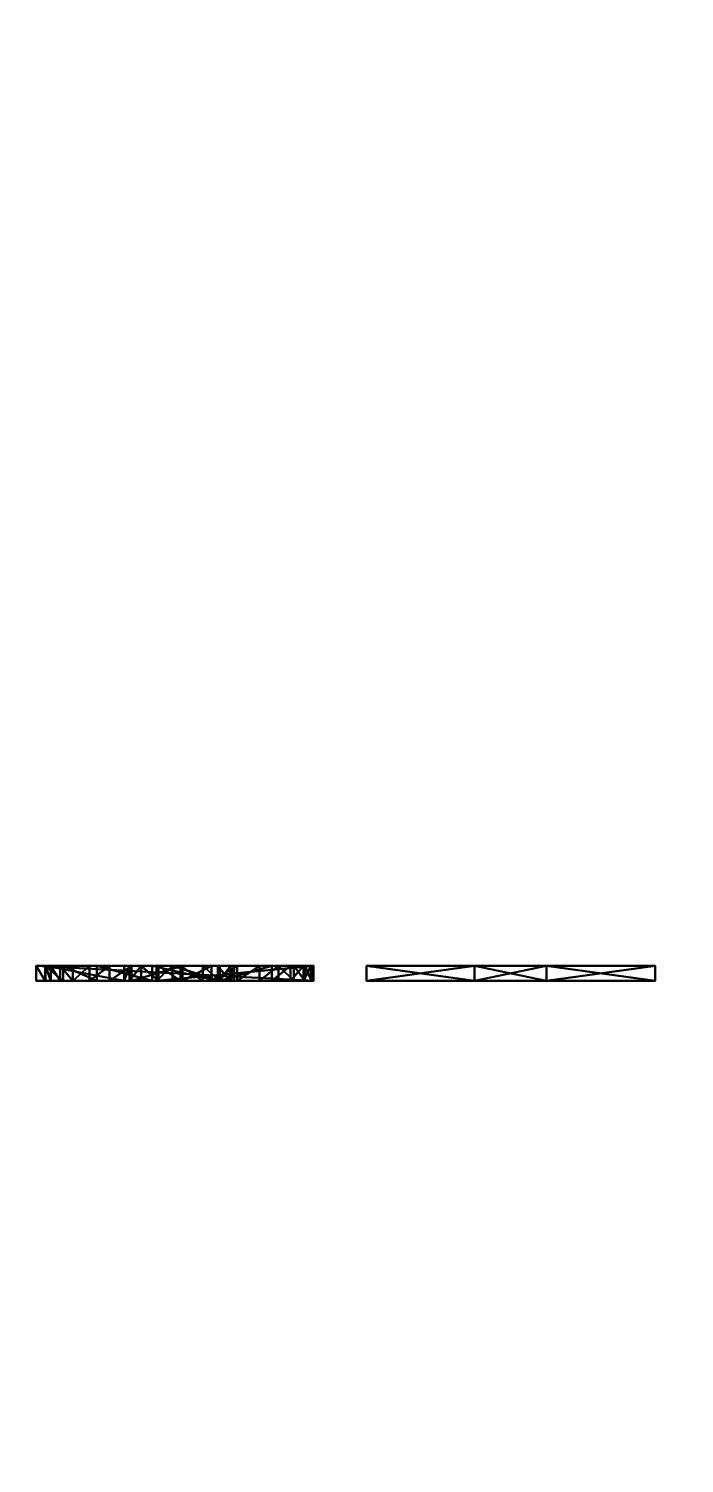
# Model space of a CAD drawing. Extents: x -4.3 to 2.7, y -5.9 to 5.2.
# Drawn here: x 2.0417 to 2.1296, y 3.5232 to 3.7155 of the extents above; entities that cross this region are included whole.
import ezdxf

# ---------------------------------------------------------------- set-up
doc = ezdxf.new("R2010")
doc.units = 0
doc.header["$LTSCALE"] = 0.0254
doc.layers.get('0').update_dxf_attribs({"linetype": 'CONTINUOUS'})
doc.layers.get('DEFPOINTS').update_dxf_attribs({"linetype": 'CONTINUOUS'})
doc.layers.add('ROOM', color=252, linetype='CONTINUOUS')
doc.layers.add('SUBS__SUBWOOFERS_', color=34, linetype='CONTINUOUS')
doc.styles.add('TAHOMA', font='')
doc.styles.get('TAHOMA').set_extended_font_data('Tahoma')
doc.dimstyles.new('DIMSTYLE1', dxfattribs={"dimtxt": 0.211521, "dimasz": 0.0127, "dimexe": 0.0127, "dimexo": 0.0127, "dimgap": 0.00254, "dimtad": 0, "dimtih": 1, "dimtoh": 1, "dimdec": 3, "dimzin": 0, "dimtxsty": 'TAHOMA', "dimblk": 'ARCHTICK', "dimcen": 0.09, "dimazin": 3, "dimtfac": 1, "dimtdec": 4, "dimtofl": 0, "dimtmove": 0, "dimatfit": 3, "dimtolj": 1, "dimtzin": 0})

# ---------------------------------------------------------------- blocks, each defined once
blk = doc.blocks.new('GROUPE84_1')
at = {"color": 0}
for p, q in [((0.13647, 0.05462), (0.13647, 0.05462, 0.002)), ((0.13647, 0.05462), (0.13647, 0.05462, 0.002)), ((0.14332, 0.05558), (0.14332, 0.05558, 0.002)), ((0.14332, 0.05558), (0.14332, 0.05558, 0.002)), ((0.1472, 0.0553), (0.1472, 0.0553, 0.002)), ((0.1472, 0.0553), (0.1472, 0.0553, 0.002)), ((0.15064, 0.05447), (0.15064, 0.05447, 0.002)), ((0.15064, 0.05447), (0.15064, 0.05447, 0.002)), ((0.13351, 0.05343), (0.13351, 0.05343, 0.002)), ((0.13351, 0.05343), (0.13351, 0.05343, 0.002)), ((0.15364, 0.05309), (0.15364, 0.05309, 0.002)), ((0.15364, 0.05309), (0.15364, 0.05309, 0.002)), ((0.13086, 0.05176), (0.13086, 0.05176, 0.002)), ((0.13086, 0.05176), (0.13086, 0.05176, 0.002)), ((0.1562, 0.05116), (0.1562, 0.05116, 0.002)), ((0.1562, 0.05116), (0.1562, 0.05116, 0.002)), ((0.12862, 0.04955), (0.12862, 0.04955, 0.002)), ((0.12862, 0.04955), (0.12862, 0.04955, 0.002)), ((0.15825, 0.04882), (0.15825, 0.04882, 0.002)), ((0.15825, 0.04882), (0.15825, 0.04882, 0.002)), ((0.12689, 0.04671), (0.12689, 0.04671, 0.002)), ((0.12689, 0.04671), (0.12689, 0.04671, 0.002)), ((0.14008, 0.04628), (0.14008, 0.04628, 0.002)), ((0.14008, 0.04628), (0.14008, 0.04628, 0.002)), ((0.14306, 0.04678), (0.14306, 0.04678, 0.002)), ((0.14306, 0.04678), (0.14306, 0.04678, 0.002)), ((0.14606, 0.0463), (0.14606, 0.0463, 0.002)), ((0.14606, 0.0463), (0.14606, 0.0463, 0.002)), ((0.15971, 0.0462), (0.15971, 0.0462, 0.002)), ((0.15971, 0.0462), (0.15971, 0.0462, 0.002)), ((0.18248, 0.03228), (0.18248, 0.04667)), ((0.18248, 0.04667), (0.19214, 0.04667)), ((0.18248, 0.04667, 0.002), (0.19214, 0.04667, 0.002)), ((0.18248, 0.03228, 0.002), (0.18248, 0.04667, 0.002)), ((0.18248, 0.03228), (0.18248, 0.04667)), ((0.18248, 0.03228, 0.002), (0.18248, 0.04667, 0.002)), ((0.18248, 0.04667), (0.18248, 0.04667, 0.002)), ((0.18248, 0.04667), (0.19214, 0.04667)), ((0.18248, 0.04667), (0.18248, 0.04667, 0.002)), ((0.18248, 0.04667, 0.002), (0.19214, 0.04667, 0.002)), ((0.19214, 0.04667), (0.19214, 0.03228)), ((0.19214, 0.04667, 0.002), (0.19214, 0.03228, 0.002)), ((0.19214, 0.04667), (0.19214, 0.04667, 0.002)), ((0.19214, 0.04667), (0.19214, 0.03228)), ((0.19214, 0.04667), (0.19214, 0.04667, 0.002)), ((0.19214, 0.04667, 0.002), (0.19214, 0.03228, 0.002)), ((0.13777, 0.04478), (0.13777, 0.04478, 0.002)), ((0.13777, 0.04478), (0.13777, 0.04478, 0.002)), ((0.14833, 0.04487), (0.14833, 0.04487, 0.002)), ((0.14833, 0.04487), (0.14833, 0.04487, 0.002)), ((0.12566, 0.04326), (0.12566, 0.04326, 0.002)), ((0.12566, 0.04326), (0.12566, 0.04326, 0.002)), ((0.14976, 0.04256), (0.14976, 0.04256, 0.002)), ((0.14976, 0.04256), (0.14976, 0.04256, 0.002)), ((0.16059, 0.04332), (0.16059, 0.04332, 0.002)), ((0.16059, 0.04332), (0.16059, 0.04332, 0.002)), ((0.13622, 0.04212), (0.13622, 0.04212, 0.002)), ((0.13622, 0.04212), (0.13622, 0.04212, 0.002)), ((0.13551, 0.03813), (0.12494, 0.03919)), ((0.13551, 0.03813, 0.002), (0.12494, 0.03919, 0.002)), ((0.13551, 0.03813), (0.12494, 0.03919)), ((0.13551, 0.03813, 0.002), (0.12494, 0.03919, 0.002)), ((0.12494, 0.03919), (0.12494, 0.03919, 0.002)), ((0.12494, 0.03919), (0.12494, 0.03919, 0.002)), ((0.15023, 0.03942), (0.15023, 0.03942, 0.002)), ((0.15023, 0.03942), (0.15023, 0.03942, 0.002)), ((0.16088, 0.04017), (0.16088, 0.04017, 0.002)), ((0.16088, 0.04017), (0.16088, 0.04017, 0.002)), ((0.13551, 0.03813), (0.13551, 0.03813, 0.002)), ((0.13551, 0.03813), (0.13551, 0.03813, 0.002)), ((0.16054, 0.03652), (0.16054, 0.03652, 0.002)), ((0.16054, 0.03652), (0.16054, 0.03652, 0.002)), ((0.14968, 0.03619), (0.14968, 0.03619, 0.002)), ((0.14968, 0.03619), (0.14968, 0.03619, 0.002)), ((0.14804, 0.03292), (0.14804, 0.03292, 0.002)), ((0.14804, 0.03292), (0.14804, 0.03292, 0.002)), ((0.15954, 0.03306), (0.15954, 0.03306, 0.002)), ((0.15954, 0.03306), (0.15954, 0.03306, 0.002)), ((0.16798, 0.02235), (0.16798, 0.03228)), ((0.16798, 0.03228), (0.18248, 0.03228)), ((0.16798, 0.03228, 0.002), (0.18248, 0.03228, 0.002)), ((0.16798, 0.02235, 0.002), (0.16798, 0.03228, 0.002)), ((0.16798, 0.02235), (0.16798, 0.03228)), ((0.16798, 0.02235, 0.002), (0.16798, 0.03228, 0.002)), ((0.16798, 0.03228), (0.16798, 0.03228, 0.002)), ((0.16798, 0.03228), (0.18248, 0.03228)), ((0.16798, 0.03228), (0.16798, 0.03228, 0.002)), ((0.16798, 0.03228, 0.002), (0.18248, 0.03228, 0.002)), ((0.18248, 0.03228), (0.18248, 0.03228, 0.002)), ((0.18248, 0.03228), (0.18248, 0.03228, 0.002)), ((0.19214, 0.03228), (0.20668, 0.03228)), ((0.19214, 0.03228, 0.002), (0.20668, 0.03228, 0.002)), ((0.19214, 0.03228), (0.19214, 0.03228, 0.002)), ((0.19214, 0.03228), (0.20668, 0.03228)), ((0.19214, 0.03228), (0.19214, 0.03228, 0.002)), ((0.19214, 0.03228, 0.002), (0.20668, 0.03228, 0.002)), ((0.20668, 0.03228), (0.20668, 0.02235)), ((0.20668, 0.03228, 0.002), (0.20668, 0.02235, 0.002)), ((0.20668, 0.03228), (0.20668, 0.03228, 0.002)), ((0.20668, 0.03228), (0.20668, 0.02235)), ((0.20668, 0.03228), (0.20668, 0.03228, 0.002)), ((0.20668, 0.03228, 0.002), (0.20668, 0.02235, 0.002)), ((0.15781, 0.0296), (0.15781, 0.0296, 0.002)), ((0.15781, 0.0296), (0.15781, 0.0296, 0.002)), ((0.15529, 0.02598), (0.15529, 0.02598, 0.002)), ((0.15529, 0.02598), (0.15529, 0.02598, 0.002)), ((0.13924, 0.02386), (0.13924, 0.02386, 0.002)), ((0.13924, 0.02386), (0.13924, 0.02386, 0.002)), ((0.18248, 0.02235), (0.16798, 0.02235)), ((0.18248, 0.02235, 0.002), (0.16798, 0.02235, 0.002)), ((0.18248, 0.02235), (0.16798, 0.02235)), ((0.18248, 0.02235, 0.002), (0.16798, 0.02235, 0.002)), ((0.16798, 0.02235), (0.16798, 0.02235, 0.002)), ((0.16798, 0.02235), (0.16798, 0.02235, 0.002)), ((0.18248, 0.00797), (0.18248, 0.02235)), ((0.18248, 0.00797, 0.002), (0.18248, 0.02235, 0.002)), ((0.18248, 0.00797), (0.18248, 0.02235)), ((0.18248, 0.00797, 0.002), (0.18248, 0.02235, 0.002)), ((0.18248, 0.02235), (0.18248, 0.02235, 0.002)), ((0.18248, 0.02235), (0.18248, 0.02235, 0.002)), ((0.20668, 0.02235), (0.19214, 0.02235)), ((0.19214, 0.02235), (0.19214, 0.00797)), ((0.19214, 0.02235, 0.002), (0.19214, 0.00797, 0.002)), ((0.20668, 0.02235, 0.002), (0.19214, 0.02235, 0.002)), ((0.20668, 0.02235), (0.19214, 0.02235)), ((0.20668, 0.02235, 0.002), (0.19214, 0.02235, 0.002)), ((0.19214, 0.02235), (0.19214, 0.02235, 0.002)), ((0.19214, 0.02235), (0.19214, 0.00797)), ((0.19214, 0.02235), (0.19214, 0.02235, 0.002)), ((0.19214, 0.02235, 0.002), (0.19214, 0.00797, 0.002)), ((0.20668, 0.02235), (0.20668, 0.02235, 0.002)), ((0.20668, 0.02235), (0.20668, 0.02235, 0.002)), ((0.14834, 0.01892), (0.14834, 0.01892, 0.002)), ((0.14834, 0.01892), (0.14834, 0.01892, 0.002)), ((0.13181, 0.01641), (0.13181, 0.01641, 0.002)), ((0.13181, 0.01641), (0.13181, 0.01641, 0.002)), ((0.14198, 0.0128), (0.14198, 0.0128, 0.002)), ((0.14198, 0.0128), (0.14198, 0.0128, 0.002)), ((0.12731, 0.01059), (0.12731, 0.01059, 0.002)), ((0.12731, 0.01059), (0.12731, 0.01059, 0.002)), ((0.13981, 0.00985), (0.16088, 0.00985)), ((0.13981, 0.00985, 0.002), (0.16088, 0.00985, 0.002)), ((0.13981, 0.00985), (0.13981, 0.00985, 0.002)), ((0.13981, 0.00985), (0.16088, 0.00985)), ((0.13981, 0.00985), (0.13981, 0.00985, 0.002)), ((0.13981, 0.00985, 0.002), (0.16088, 0.00985, 0.002)), ((0.16088, 0.00985), (0.16088, 0)), ((0.16088, 0.00985, 0.002), (0.16088, 0, 0.002)), ((0.16088, 0.00985), (0.16088, 0)), ((0.16088, 0.00985), (0.16088, 0.00985, 0.002)), ((0.16088, 0.00985, 0.002), (0.16088, 0, 0.002)), ((0.16088, 0.00985), (0.16088, 0.00985, 0.002)), ((0.19214, 0.00797), (0.18248, 0.00797)), ((0.19214, 0.00797, 0.002), (0.18248, 0.00797, 0.002)), ((0.18248, 0.00797), (0.18248, 0.00797, 0.002)), ((0.19214, 0.00797), (0.18248, 0.00797)), ((0.19214, 0.00797, 0.002), (0.18248, 0.00797, 0.002)), ((0.18248, 0.00797), (0.18248, 0.00797, 0.002)), ((0.19214, 0.00797), (0.19214, 0.00797, 0.002)), ((0.19214, 0.00797), (0.19214, 0.00797, 0.002)), ((0.1249, 0.00544), (0.1249, 0.00544, 0.002)), ((0.1249, 0.00544), (0.1249, 0.00544, 0.002)), ((0.16088, 0), (0.12369, 0)), ((0.16088, 0, 0.002), (0.12369, 0, 0.002)), ((0.16088, 0), (0.12369, 0)), ((0.16088, 0, 0.002), (0.12369, 0, 0.002)), ((0.12369, 0), (0.12369, 0, 0.002)), ((0.12369, 0), (0.12369, 0, 0.002)), ((0.16088, 0), (0.16088, 0, 0.002)), ((0.16088, 0), (0.16088, 0, 0.002))]:
    blk.add_line(p, q, dxfattribs=at)
at = {"color": 28}
mesh = blk.add_polyface(dxfattribs=at)
corners = [(0.12566, 0.04326), (0.13551, 0.03813), (0.12494, 0.03919), (0.12689, 0.04671), (0.12862, 0.04955), (0.13086, 0.05176), (0.13351, 0.05343), (0.13647, 0.05462), (0.13622, 0.04212), (0.13777, 0.04478), (0.14332, 0.05558), (0.14008, 0.04628), (0.14306, 0.04678), (0.14606, 0.0463), (0.1472, 0.0553), (0.14833, 0.04487), (0.15064, 0.05447), (0.14976, 0.04256), (0.15023, 0.03942), (0.14804, 0.03292), (0.13981, 0.00985), (0.13924, 0.02386), (0.14198, 0.0128), (0.14834, 0.01892), (0.14968, 0.03619), (0.15529, 0.02598), (0.15364, 0.05309), (0.1562, 0.05116), (0.15781, 0.0296), (0.15825, 0.04882), (0.15954, 0.03306), (0.15971, 0.0462), (0.16054, 0.03652), (0.16059, 0.04332), (0.16088, 0.04017), (0.1249, 0.00544), (0.16088, 0), (0.12369, 0), (0.12731, 0.01059), (0.13181, 0.01641), (0.16088, 0.00985)]
mesh.append_faces([[corners[k] for k in face] for face in [(0, 1, 2), (32, 33, 34), (35, 36, 37), (36, 20, 40)]], dxfattribs={"vtx0": -1, "color": 28})
mesh.append_faces([[corners[k] for k in face] for face in [(1, 7, 8), (8, 7, 9), (9, 10, 11), (11, 10, 12), (12, 10, 13), (13, 14, 15), (15, 16, 17), (17, 16, 18), (19, 20, 21), (20, 19, 22), (22, 19, 23), (23, 24, 25), (25, 27, 28), (28, 29, 30), (30, 31, 32)]], dxfattribs={"vtx0": -1, "vtx1": -1, "color": 28})
mesh.append_faces([[corners[k] for k in face] for face in [(25, 18, 16), (36, 38, 20)]], dxfattribs={"vtx0": -1, "vtx1": -1, "vtx2": -1, "color": 28})
mesh.append_faces([[corners[k] for k in face] for face in [(1, 0, 3), (1, 3, 4), (1, 4, 5), (1, 5, 6), (1, 6, 7), (9, 7, 10), (13, 10, 14), (15, 14, 16), (23, 19, 24), (25, 24, 18), (25, 16, 26), (25, 26, 27), (28, 27, 29), (30, 29, 31), (32, 31, 33), (36, 35, 38), (20, 38, 39), (20, 39, 21)]], dxfattribs={"vtx0": -1, "vtx2": -1, "color": 28})
mesh = blk.add_polyface(dxfattribs=at)
corners = [(0.16088, 0, 0.002), (0.1249, 0.00544, 0.002), (0.12369, 0, 0.002), (0.12731, 0.01059, 0.002), (0.13981, 0.00985, 0.002), (0.13181, 0.01641, 0.002), (0.13924, 0.02386, 0.002), (0.16088, 0.00985, 0.002), (0.14804, 0.03292, 0.002), (0.14198, 0.0128, 0.002), (0.14834, 0.01892, 0.002), (0.14968, 0.03619, 0.002), (0.15529, 0.02598, 0.002), (0.15023, 0.03942, 0.002), (0.15064, 0.05447, 0.002), (0.15364, 0.05309, 0.002), (0.1562, 0.05116, 0.002), (0.15781, 0.0296, 0.002), (0.15825, 0.04882, 0.002), (0.15954, 0.03306, 0.002), (0.15971, 0.0462, 0.002), (0.16054, 0.03652, 0.002), (0.16059, 0.04332, 0.002), (0.16088, 0.04017, 0.002), (0.13551, 0.03813, 0.002), (0.12566, 0.04326, 0.002), (0.12494, 0.03919, 0.002), (0.12689, 0.04671, 0.002), (0.12862, 0.04955, 0.002), (0.13086, 0.05176, 0.002), (0.13351, 0.05343, 0.002), (0.13647, 0.05462, 0.002), (0.13622, 0.04212, 0.002), (0.13777, 0.04478, 0.002), (0.14332, 0.05558, 0.002), (0.14008, 0.04628, 0.002), (0.14306, 0.04678, 0.002), (0.14606, 0.0463, 0.002), (0.1472, 0.0553, 0.002), (0.14833, 0.04487, 0.002), (0.14976, 0.04256, 0.002)]
mesh.append_faces([[corners[k] for k in face] for face in [(0, 1, 2), (4, 0, 7), (22, 21, 23), (24, 25, 26)]], dxfattribs={"vtx0": -1, "color": 28})
mesh.append_faces([[corners[k] for k in face] for face in [(1, 0, 3), (3, 4, 5), (5, 4, 6), (8, 10, 11), (11, 12, 13), (14, 12, 15), (15, 12, 16), (16, 17, 18), (18, 19, 20), (20, 21, 22), (25, 24, 27), (27, 24, 28), (28, 24, 29), (29, 24, 30), (30, 24, 31), (31, 33, 34), (34, 37, 38), (38, 39, 14)]], dxfattribs={"vtx0": -1, "vtx1": -1, "color": 28})
mesh.append_faces([[corners[k] for k in face] for face in [(3, 0, 4), (13, 12, 14)]], dxfattribs={"vtx0": -1, "vtx1": -1, "vtx2": -1, "color": 28})
mesh.append_faces([[corners[k] for k in face] for face in [(4, 8, 6), (8, 4, 9), (8, 9, 10), (11, 10, 12), (16, 12, 17), (18, 17, 19), (20, 19, 21), (31, 24, 32), (31, 32, 33), (34, 33, 35), (34, 35, 36), (34, 36, 37), (38, 37, 39), (14, 39, 40), (14, 40, 13)]], dxfattribs={"vtx0": -1, "vtx2": -1, "color": 28})
mesh = blk.add_polyface(dxfattribs=at)
corners = [(0.13351, 0.05343, 0.002), (0.13647, 0.05462), (0.13351, 0.05343), (0.13647, 0.05462, 0.002)]
mesh.append_faces([[corners[k] for k in face] for face in [(0, 1, 2), (1, 0, 3)]], dxfattribs={"vtx0": -1, "color": 28})
mesh = blk.add_polyface(dxfattribs=at)
corners = [(0.13647, 0.05462, 0.002), (0.14332, 0.05558), (0.13647, 0.05462), (0.14332, 0.05558, 0.002)]
mesh.append_faces([[corners[k] for k in face] for face in [(0, 1, 2), (1, 0, 3)]], dxfattribs={"vtx0": -1, "color": 28})
mesh = blk.add_polyface(dxfattribs=at)
corners = [(0.14332, 0.05558, 0.002), (0.1472, 0.0553), (0.14332, 0.05558), (0.1472, 0.0553, 0.002)]
mesh.append_faces([[corners[k] for k in face] for face in [(0, 1, 2), (1, 0, 3)]], dxfattribs={"vtx0": -1, "color": 28})
mesh = blk.add_polyface(dxfattribs=at)
corners = [(0.1472, 0.0553, 0.002), (0.15064, 0.05447), (0.1472, 0.0553), (0.15064, 0.05447, 0.002)]
mesh.append_faces([[corners[k] for k in face] for face in [(0, 1, 2), (1, 0, 3)]], dxfattribs={"vtx0": -1, "color": 28})
mesh = blk.add_polyface(dxfattribs=at)
corners = [(0.15064, 0.05447, 0.002), (0.15364, 0.05309), (0.15064, 0.05447), (0.15364, 0.05309, 0.002)]
mesh.append_faces([[corners[k] for k in face] for face in [(0, 1, 2), (1, 0, 3)]], dxfattribs={"vtx0": -1, "color": 28})
mesh = blk.add_polyface(dxfattribs=at)
corners = [(0.13086, 0.05176, 0.002), (0.13351, 0.05343), (0.13086, 0.05176), (0.13351, 0.05343, 0.002)]
mesh.append_faces([[corners[k] for k in face] for face in [(0, 1, 2), (1, 0, 3)]], dxfattribs={"vtx0": -1, "color": 28})
mesh = blk.add_polyface(dxfattribs=at)
corners = [(0.15364, 0.05309, 0.002), (0.1562, 0.05116), (0.15364, 0.05309), (0.1562, 0.05116, 0.002)]
mesh.append_faces([[corners[k] for k in face] for face in [(0, 1, 2), (1, 0, 3)]], dxfattribs={"vtx0": -1, "color": 28})
mesh = blk.add_polyface(dxfattribs=at)
corners = [(0.12862, 0.04955, 0.002), (0.13086, 0.05176), (0.12862, 0.04955), (0.13086, 0.05176, 0.002)]
mesh.append_faces([[corners[k] for k in face] for face in [(0, 1, 2), (1, 0, 3)]], dxfattribs={"vtx0": -1, "color": 28})
mesh = blk.add_polyface(dxfattribs=at)
corners = [(0.1562, 0.05116), (0.15825, 0.04882, 0.002), (0.15825, 0.04882), (0.1562, 0.05116, 0.002)]
mesh.append_faces([[corners[k] for k in face] for face in [(0, 1, 2), (1, 0, 3)]], dxfattribs={"vtx0": -1, "color": 28})
mesh = blk.add_polyface(dxfattribs=at)
corners = [(0.12862, 0.04955, 0.002), (0.12689, 0.04671), (0.12689, 0.04671, 0.002), (0.12862, 0.04955)]
mesh.append_faces([[corners[k] for k in face] for face in [(0, 1, 2), (1, 0, 3)]], dxfattribs={"vtx0": -1, "color": 28})
mesh = blk.add_polyface(dxfattribs=at)
corners = [(0.15825, 0.04882), (0.15971, 0.0462, 0.002), (0.15971, 0.0462), (0.15825, 0.04882, 0.002)]
mesh.append_faces([[corners[k] for k in face] for face in [(0, 1, 2), (1, 0, 3)]], dxfattribs={"vtx0": -1, "color": 28})
mesh = blk.add_polyface(dxfattribs=at)
corners = [(0.12689, 0.04671, 0.002), (0.12566, 0.04326), (0.12566, 0.04326, 0.002), (0.12689, 0.04671)]
mesh.append_faces([[corners[k] for k in face] for face in [(0, 1, 2), (1, 0, 3)]], dxfattribs={"vtx0": -1, "color": 28})
mesh = blk.add_polyface(dxfattribs=at)
corners = [(0.14008, 0.04628, 0.002), (0.13777, 0.04478), (0.14008, 0.04628), (0.13777, 0.04478, 0.002)]
mesh.append_faces([[corners[k] for k in face] for face in [(0, 1, 2), (1, 0, 3)]], dxfattribs={"vtx0": -1, "color": 28})
mesh = blk.add_polyface(dxfattribs=at)
corners = [(0.14306, 0.04678, 0.002), (0.14008, 0.04628), (0.14306, 0.04678), (0.14008, 0.04628, 0.002)]
mesh.append_faces([[corners[k] for k in face] for face in [(0, 1, 2), (1, 0, 3)]], dxfattribs={"vtx0": -1, "color": 28})
mesh = blk.add_polyface(dxfattribs=at)
corners = [(0.14606, 0.0463, 0.002), (0.14306, 0.04678), (0.14606, 0.0463), (0.14306, 0.04678, 0.002)]
mesh.append_faces([[corners[k] for k in face] for face in [(0, 1, 2), (1, 0, 3)]], dxfattribs={"vtx0": -1, "color": 28})
mesh = blk.add_polyface(dxfattribs=at)
corners = [(0.14833, 0.04487, 0.002), (0.14606, 0.0463), (0.14833, 0.04487), (0.14606, 0.0463, 0.002)]
mesh.append_faces([[corners[k] for k in face] for face in [(0, 1, 2), (1, 0, 3)]], dxfattribs={"vtx0": -1, "color": 28})
mesh = blk.add_polyface(dxfattribs=at)
corners = [(0.15971, 0.0462), (0.16059, 0.04332, 0.002), (0.16059, 0.04332), (0.15971, 0.0462, 0.002)]
mesh.append_faces([[corners[k] for k in face] for face in [(0, 1, 2), (1, 0, 3)]], dxfattribs={"vtx0": -1, "color": 28})
mesh = blk.add_polyface(dxfattribs=at)
corners = [(0.20668, 0.03228), (0.19214, 0.02235), (0.19214, 0.03228), (0.20668, 0.02235), (0.19214, 0.04667), (0.18248, 0.03228), (0.18248, 0.04667), (0.18248, 0.02235), (0.18248, 0.00797), (0.19214, 0.00797), (0.16798, 0.02235), (0.16798, 0.03228)]
mesh.append_faces([[corners[k] for k in face] for face in [(1, 0, 3), (4, 5, 6), (5, 10, 11)]], dxfattribs={"vtx0": -1, "color": 28})
mesh.append_faces([[corners[k] for k in face] for face in [(0, 1, 2), (7, 4, 8), (8, 4, 9), (9, 2, 1), (10, 5, 7)]], dxfattribs={"vtx0": -1, "vtx1": -1, "color": 28})
mesh.append_faces([[corners[k] for k in face] for face in [(5, 4, 7)]], dxfattribs={"vtx0": -1, "vtx1": -1, "vtx2": -1, "color": 28})
mesh.append_faces([[corners[k] for k in face] for face in [(9, 4, 2)]], dxfattribs={"vtx0": -1, "vtx2": -1, "color": 28})
mesh = blk.add_polyface(dxfattribs=at)
corners = [(0.20668, 0.02235, 0.002), (0.19214, 0.03228, 0.002), (0.19214, 0.02235, 0.002), (0.20668, 0.03228, 0.002), (0.19214, 0.00797, 0.002), (0.18248, 0.02235, 0.002), (0.18248, 0.00797, 0.002), (0.18248, 0.03228, 0.002), (0.18248, 0.04667, 0.002), (0.19214, 0.04667, 0.002), (0.16798, 0.03228, 0.002), (0.16798, 0.02235, 0.002)]
mesh.append_faces([[corners[k] for k in face] for face in [(1, 0, 3), (4, 5, 6), (5, 10, 11)]], dxfattribs={"vtx0": -1, "color": 28})
mesh.append_faces([[corners[k] for k in face] for face in [(0, 1, 2), (7, 4, 8), (8, 4, 9), (9, 2, 1), (10, 5, 7)]], dxfattribs={"vtx0": -1, "vtx1": -1, "color": 28})
mesh.append_faces([[corners[k] for k in face] for face in [(5, 4, 7)]], dxfattribs={"vtx0": -1, "vtx1": -1, "vtx2": -1, "color": 28})
mesh.append_faces([[corners[k] for k in face] for face in [(9, 4, 2)]], dxfattribs={"vtx0": -1, "vtx2": -1, "color": 28})
mesh = blk.add_polyface(dxfattribs=at)
corners = [(0.18248, 0.04667, 0.002), (0.18248, 0.03228), (0.18248, 0.03228, 0.002), (0.18248, 0.04667)]
mesh.append_faces([[corners[k] for k in face] for face in [(0, 1, 2), (1, 0, 3)]], dxfattribs={"vtx0": -1, "color": 28})
mesh = blk.add_polyface(dxfattribs=at)
corners = [(0.18248, 0.04667, 0.002), (0.19214, 0.04667), (0.18248, 0.04667), (0.19214, 0.04667, 0.002)]
mesh.append_faces([[corners[k] for k in face] for face in [(0, 1, 2), (1, 0, 3)]], dxfattribs={"vtx0": -1, "color": 28})
mesh = blk.add_polyface(dxfattribs=at)
corners = [(0.19214, 0.04667), (0.19214, 0.03228, 0.002), (0.19214, 0.03228), (0.19214, 0.04667, 0.002)]
mesh.append_faces([[corners[k] for k in face] for face in [(0, 1, 2), (1, 0, 3)]], dxfattribs={"vtx0": -1, "color": 28})
mesh = blk.add_polyface(dxfattribs=at)
corners = [(0.13777, 0.04478), (0.13622, 0.04212, 0.002), (0.13622, 0.04212), (0.13777, 0.04478, 0.002)]
mesh.append_faces([[corners[k] for k in face] for face in [(0, 1, 2), (1, 0, 3)]], dxfattribs={"vtx0": -1, "color": 28})
mesh = blk.add_polyface(dxfattribs=at)
corners = [(0.14833, 0.04487, 0.002), (0.14976, 0.04256), (0.14976, 0.04256, 0.002), (0.14833, 0.04487)]
mesh.append_faces([[corners[k] for k in face] for face in [(0, 1, 2), (1, 0, 3)]], dxfattribs={"vtx0": -1, "color": 28})
mesh = blk.add_polyface(dxfattribs=at)
corners = [(0.12566, 0.04326, 0.002), (0.12494, 0.03919), (0.12494, 0.03919, 0.002), (0.12566, 0.04326)]
mesh.append_faces([[corners[k] for k in face] for face in [(0, 1, 2), (1, 0, 3)]], dxfattribs={"vtx0": -1, "color": 28})
mesh = blk.add_polyface(dxfattribs=at)
corners = [(0.14976, 0.04256, 0.002), (0.15023, 0.03942), (0.15023, 0.03942, 0.002), (0.14976, 0.04256)]
mesh.append_faces([[corners[k] for k in face] for face in [(0, 1, 2), (1, 0, 3)]], dxfattribs={"vtx0": -1, "color": 28})
mesh = blk.add_polyface(dxfattribs=at)
corners = [(0.16059, 0.04332), (0.16088, 0.04017, 0.002), (0.16088, 0.04017), (0.16059, 0.04332, 0.002)]
mesh.append_faces([[corners[k] for k in face] for face in [(0, 1, 2), (1, 0, 3)]], dxfattribs={"vtx0": -1, "color": 28})
mesh = blk.add_polyface(dxfattribs=at)
corners = [(0.13622, 0.04212), (0.13551, 0.03813, 0.002), (0.13551, 0.03813), (0.13622, 0.04212, 0.002)]
mesh.append_faces([[corners[k] for k in face] for face in [(0, 1, 2), (1, 0, 3)]], dxfattribs={"vtx0": -1, "color": 28})
mesh = blk.add_polyface(dxfattribs=at)
corners = [(0.13551, 0.03813, 0.002), (0.12494, 0.03919), (0.13551, 0.03813), (0.12494, 0.03919, 0.002)]
mesh.append_faces([[corners[k] for k in face] for face in [(0, 1, 2), (1, 0, 3)]], dxfattribs={"vtx0": -1, "color": 28})
mesh = blk.add_polyface(dxfattribs=at)
corners = [(0.15023, 0.03942, 0.002), (0.14968, 0.03619), (0.14968, 0.03619, 0.002), (0.15023, 0.03942)]
mesh.append_faces([[corners[k] for k in face] for face in [(0, 1, 2), (1, 0, 3)]], dxfattribs={"vtx0": -1, "color": 28})
mesh = blk.add_polyface(dxfattribs=at)
corners = [(0.16088, 0.04017), (0.16054, 0.03652, 0.002), (0.16054, 0.03652), (0.16088, 0.04017, 0.002)]
mesh.append_faces([[corners[k] for k in face] for face in [(0, 1, 2), (1, 0, 3)]], dxfattribs={"vtx0": -1, "color": 28})
mesh = blk.add_polyface(dxfattribs=at)
corners = [(0.16054, 0.03652), (0.15954, 0.03306, 0.002), (0.15954, 0.03306), (0.16054, 0.03652, 0.002)]
mesh.append_faces([[corners[k] for k in face] for face in [(0, 1, 2), (1, 0, 3)]], dxfattribs={"vtx0": -1, "color": 28})
mesh = blk.add_polyface(dxfattribs=at)
corners = [(0.14968, 0.03619, 0.002), (0.14804, 0.03292), (0.14804, 0.03292, 0.002), (0.14968, 0.03619)]
mesh.append_faces([[corners[k] for k in face] for face in [(0, 1, 2), (1, 0, 3)]], dxfattribs={"vtx0": -1, "color": 28})
mesh = blk.add_polyface(dxfattribs=at)
corners = [(0.14804, 0.03292, 0.002), (0.13924, 0.02386), (0.13924, 0.02386, 0.002), (0.14804, 0.03292)]
mesh.append_faces([[corners[k] for k in face] for face in [(0, 1, 2), (1, 0, 3)]], dxfattribs={"vtx0": -1, "color": 28})
mesh = blk.add_polyface(dxfattribs=at)
corners = [(0.15954, 0.03306), (0.15781, 0.0296, 0.002), (0.15781, 0.0296), (0.15954, 0.03306, 0.002)]
mesh.append_faces([[corners[k] for k in face] for face in [(0, 1, 2), (1, 0, 3)]], dxfattribs={"vtx0": -1, "color": 28})
mesh = blk.add_polyface(dxfattribs=at)
corners = [(0.16798, 0.03228, 0.002), (0.16798, 0.02235), (0.16798, 0.02235, 0.002), (0.16798, 0.03228)]
mesh.append_faces([[corners[k] for k in face] for face in [(0, 1, 2), (1, 0, 3)]], dxfattribs={"vtx0": -1, "color": 28})
mesh = blk.add_polyface(dxfattribs=at)
corners = [(0.16798, 0.03228, 0.002), (0.18248, 0.03228), (0.16798, 0.03228), (0.18248, 0.03228, 0.002)]
mesh.append_faces([[corners[k] for k in face] for face in [(0, 1, 2), (1, 0, 3)]], dxfattribs={"vtx0": -1, "color": 28})
mesh = blk.add_polyface(dxfattribs=at)
corners = [(0.19214, 0.03228, 0.002), (0.20668, 0.03228), (0.19214, 0.03228), (0.20668, 0.03228, 0.002)]
mesh.append_faces([[corners[k] for k in face] for face in [(0, 1, 2), (1, 0, 3)]], dxfattribs={"vtx0": -1, "color": 28})
mesh = blk.add_polyface(dxfattribs=at)
corners = [(0.20668, 0.03228), (0.20668, 0.02235, 0.002), (0.20668, 0.02235), (0.20668, 0.03228, 0.002)]
mesh.append_faces([[corners[k] for k in face] for face in [(0, 1, 2), (1, 0, 3)]], dxfattribs={"vtx0": -1, "color": 28})
mesh = blk.add_polyface(dxfattribs=at)
corners = [(0.15781, 0.0296), (0.15529, 0.02598, 0.002), (0.15529, 0.02598), (0.15781, 0.0296, 0.002)]
mesh.append_faces([[corners[k] for k in face] for face in [(0, 1, 2), (1, 0, 3)]], dxfattribs={"vtx0": -1, "color": 28})
mesh = blk.add_polyface(dxfattribs=at)
corners = [(0.15529, 0.02598), (0.14834, 0.01892, 0.002), (0.14834, 0.01892), (0.15529, 0.02598, 0.002)]
mesh.append_faces([[corners[k] for k in face] for face in [(0, 1, 2), (1, 0, 3)]], dxfattribs={"vtx0": -1, "color": 28})
mesh = blk.add_polyface(dxfattribs=at)
corners = [(0.13924, 0.02386, 0.002), (0.13181, 0.01641), (0.13181, 0.01641, 0.002), (0.13924, 0.02386)]
mesh.append_faces([[corners[k] for k in face] for face in [(0, 1, 2), (1, 0, 3)]], dxfattribs={"vtx0": -1, "color": 28})
mesh = blk.add_polyface(dxfattribs=at)
corners = [(0.18248, 0.02235, 0.002), (0.16798, 0.02235), (0.18248, 0.02235), (0.16798, 0.02235, 0.002)]
mesh.append_faces([[corners[k] for k in face] for face in [(0, 1, 2), (1, 0, 3)]], dxfattribs={"vtx0": -1, "color": 28})
mesh = blk.add_polyface(dxfattribs=at)
corners = [(0.18248, 0.02235, 0.002), (0.18248, 0.00797), (0.18248, 0.00797, 0.002), (0.18248, 0.02235)]
mesh.append_faces([[corners[k] for k in face] for face in [(0, 1, 2), (1, 0, 3)]], dxfattribs={"vtx0": -1, "color": 28})
mesh = blk.add_polyface(dxfattribs=at)
corners = [(0.20668, 0.02235, 0.002), (0.19214, 0.02235), (0.20668, 0.02235), (0.19214, 0.02235, 0.002)]
mesh.append_faces([[corners[k] for k in face] for face in [(0, 1, 2), (1, 0, 3)]], dxfattribs={"vtx0": -1, "color": 28})
mesh = blk.add_polyface(dxfattribs=at)
corners = [(0.19214, 0.02235), (0.19214, 0.00797, 0.002), (0.19214, 0.00797), (0.19214, 0.02235, 0.002)]
mesh.append_faces([[corners[k] for k in face] for face in [(0, 1, 2), (1, 0, 3)]], dxfattribs={"vtx0": -1, "color": 28})
mesh = blk.add_polyface(dxfattribs=at)
corners = [(0.14834, 0.01892, 0.002), (0.14198, 0.0128), (0.14834, 0.01892), (0.14198, 0.0128, 0.002)]
mesh.append_faces([[corners[k] for k in face] for face in [(0, 1, 2), (1, 0, 3)]], dxfattribs={"vtx0": -1, "color": 28})
mesh = blk.add_polyface(dxfattribs=at)
corners = [(0.13181, 0.01641, 0.002), (0.12731, 0.01059), (0.12731, 0.01059, 0.002), (0.13181, 0.01641)]
mesh.append_faces([[corners[k] for k in face] for face in [(0, 1, 2), (1, 0, 3)]], dxfattribs={"vtx0": -1, "color": 28})
mesh = blk.add_polyface(dxfattribs=at)
corners = [(0.14198, 0.0128), (0.13981, 0.00985, 0.002), (0.13981, 0.00985), (0.14198, 0.0128, 0.002)]
mesh.append_faces([[corners[k] for k in face] for face in [(0, 1, 2), (1, 0, 3)]], dxfattribs={"vtx0": -1, "color": 28})
mesh = blk.add_polyface(dxfattribs=at)
corners = [(0.12731, 0.01059, 0.002), (0.1249, 0.00544), (0.1249, 0.00544, 0.002), (0.12731, 0.01059)]
mesh.append_faces([[corners[k] for k in face] for face in [(0, 1, 2), (1, 0, 3)]], dxfattribs={"vtx0": -1, "color": 28})
mesh = blk.add_polyface(dxfattribs=at)
corners = [(0.13981, 0.00985, 0.002), (0.16088, 0.00985), (0.13981, 0.00985), (0.16088, 0.00985, 0.002)]
mesh.append_faces([[corners[k] for k in face] for face in [(0, 1, 2), (1, 0, 3)]], dxfattribs={"vtx0": -1, "color": 28})
mesh = blk.add_polyface(dxfattribs=at)
corners = [(0.16088, 0.00985), (0.16088, 0, 0.002), (0.16088, 0), (0.16088, 0.00985, 0.002)]
mesh.append_faces([[corners[k] for k in face] for face in [(0, 1, 2), (1, 0, 3)]], dxfattribs={"vtx0": -1, "color": 28})
mesh = blk.add_polyface(dxfattribs=at)
corners = [(0.19214, 0.00797, 0.002), (0.18248, 0.00797), (0.19214, 0.00797), (0.18248, 0.00797, 0.002)]
mesh.append_faces([[corners[k] for k in face] for face in [(0, 1, 2), (1, 0, 3)]], dxfattribs={"vtx0": -1, "color": 28})
mesh = blk.add_polyface(dxfattribs=at)
corners = [(0.1249, 0.00544, 0.002), (0.12369, 0), (0.12369, 0, 0.002), (0.1249, 0.00544)]
mesh.append_faces([[corners[k] for k in face] for face in [(0, 1, 2), (1, 0, 3)]], dxfattribs={"vtx0": -1, "color": 28})
mesh = blk.add_polyface(dxfattribs=at)
corners = [(0.16088, 0, 0.002), (0.12369, 0), (0.16088, 0), (0.12369, 0, 0.002)]
mesh.append_faces([[corners[k] for k in face] for face in [(0, 1, 2), (1, 0, 3)]], dxfattribs={"vtx0": -1, "color": 28})
blk = doc.blocks.new('_ARCHTICK')
at = {"color": 0, "linetype": 'BYBLOCK', "const_width": 0.15}
blk.add_lwpolyline([(-0.5, -0.5), (0.5, 0.5)], dxfattribs=at)
blk = doc.blocks.new('*D114')
at = {"color": 0}
for p, q in [((2.6873, 5.2), (-3.68976, 5.2)), ((-3.67706, 5.2), (-3.67706, 0.1083)), ((-3.67706, -5.2), (-3.67706, -0.1083)), ((2.6873, -5.2), (-3.68976, -5.2))]:
    blk.add_line(p, q, dxfattribs=at)
at = {"layer": 'DEFPOINTS', "color": 0}
for p in [(-3.67706, 5.2), (2.7, 5.2), (2.7, -5.2)]:
    blk.add_point(p, dxfattribs=at)
at = {"color": 0, "xscale": 0.0127, "yscale": 0.0127, "zscale": 0.0127}
for p, rotation in [((-3.67706, 5.2), 90), ((-3.67706, -5.2), 270)]:
    blk.add_blockref('_ARCHTICK', p, dxfattribs=dict(at, rotation=rotation))
at = {"color": 0, "insert": (-3.67706, 0), "char_height": 0.2115215, "attachment_point": 5, "style": 'TAHOMA'}
blk.add_mtext('\\A1;10.400m', dxfattribs=at)

msp = doc.modelspace()

# ---------------------------------------------------------------- block references
at = {"layer": 'SUBS__SUBWOOFERS_', "color": 0, "extrusion": (0, -1, -3.82857e-16)}
msp.add_blockref('GROUPE84_1', (1.919, 0.77283, -3.58989), dxfattribs=at)

# ---------------------------------------------------------------- dimensions: what is measured, and where the dimension line sits
at = {"color": 250}
dim = msp.add_linear_dim(base=(-3.67706, 5.2), p1=(2.7, -5.2), p2=(2.7, 5.2), angle=90, dimstyle='DIMSTYLE1', override={"dimtih": 1, "dimpost": 'm'}, dxfattribs=at)
dim.commit()
dim.dimension.update_dxf_attribs({"geometry": '*D114', "text_midpoint": (-3.67706, 0)})

# ---------------------------------------------------------------- meshes
at = {"layer": 'ROOM', "color": 254}
mesh = msp.add_polyface(dxfattribs=at)
corners = [(2.7, 5.2), (-2.7, -5.2), (-2.7, 5.2), (2.7, -5.2)]
mesh.append_faces([[corners[k] for k in face] for face in [(0, 1, 2), (1, 0, 3)]], dxfattribs={"vtx0": -1, "color": 254})

doc.saveas('drawing.dxf')
